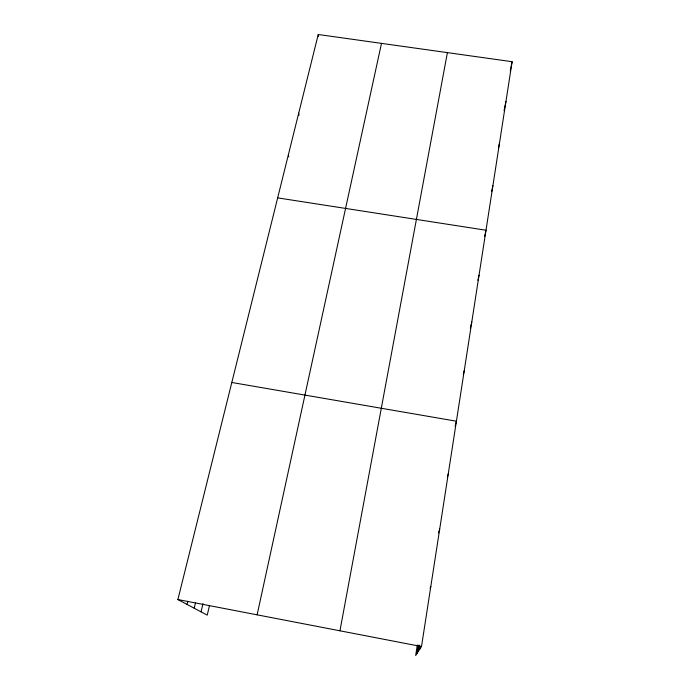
<?xml version="1.0" encoding="UTF-8"?>
<svg xmlns="http://www.w3.org/2000/svg" width="690" height="690" viewBox="0 0 690 690"><rect width="100%" height="100%" fill="white"/><g stroke="black" fill="none" stroke-linecap="round" stroke-linejoin="round"><path stroke-width="1.03" d="M418.261 651.524L419.253 645.133M419.684 649.333L420.176 646.142M417.321 644.977L415.673 655.5L421.504 646.53L512.109 61.703L318.245 34.5L177.891 599.558L207.233 615.126L209.441 605.777M416.898 653.611L418.2 645.245M339.946 630.798L447.405 52.621M510.255 70.898L512.109 61.703M504.071 110.676L505.951 101.49M498.491 147.858L499.551 142.787M491.625 191.682L492.91 185.67M257.12 614.833L381.492 43.375M484.639 236.463L486.002 230.236L277.665 197.875M477.894 280.269L479.033 275.198M470.33 328.207L471.796 321.945M201.049 611.849L203.015 603.595M194.201 608.218L195.46 602.974M187.033 604.414L187.801 601.283M463.283 374.558L464.258 370.573M455.098 426.248L456.418 421.211L231.805 382.476M447.379 477.006L448.241 473.987M438.435 532.947L439.711 529.023M430.077 588.294L430.81 586.483M177.891 599.558L421.504 646.53M288.386 154.715L288.739 156.803M298.71 113.151L299.003 115.256M318.245 34.5L318.444 36.596"/></g></svg>
